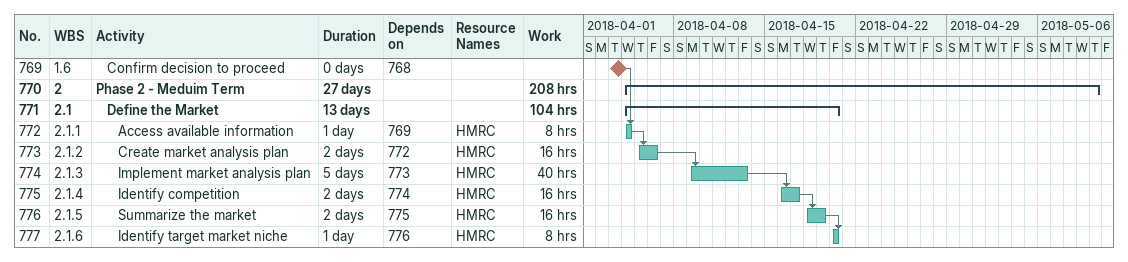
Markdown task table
| ID | WBS | Task | Duration | Start | Finish | Predecessors | Resources | Work (h) |
|---|---|---|---|---|---|---|---|---|
| 769 | 1.6 | Confirm decision to proceed | 0d | 2018-04-03 | 2018-04-03 | 768 |  |  |
| 770 | 2 | **Phase 2 - Meduim Term** | 27d | 2018-04-04 | 2018-05-10 |  |  | 208 |
| 771 | 2.1 | **Define the Market** | 13d | 2018-04-04 | 2018-04-20 |  |  | 104 |
| 772 | 2.1.1 | Access available information | 1d | 2018-04-04 | 2018-04-04 | 769 | HMRC | 8 |
| 773 | 2.1.2 | Create market analysis plan | 2d | 2018-04-05 | 2018-04-06 | 772 | HMRC | 16 |
| 774 | 2.1.3 | Implement market analysis plan | 5d | 2018-04-09 | 2018-04-13 | 773 | HMRC | 40 |
| 775 | 2.1.4 | Identify competition | 2d | 2018-04-16 | 2018-04-17 | 774 | HMRC | 16 |
| 776 | 2.1.5 | Summarize the market | 2d | 2018-04-18 | 2018-04-19 | 775 | HMRC | 16 |
| 777 | 2.1.6 | Identify target market niche | 1d | 2018-04-20 | 2018-04-20 | 776 | HMRC | 8 |
